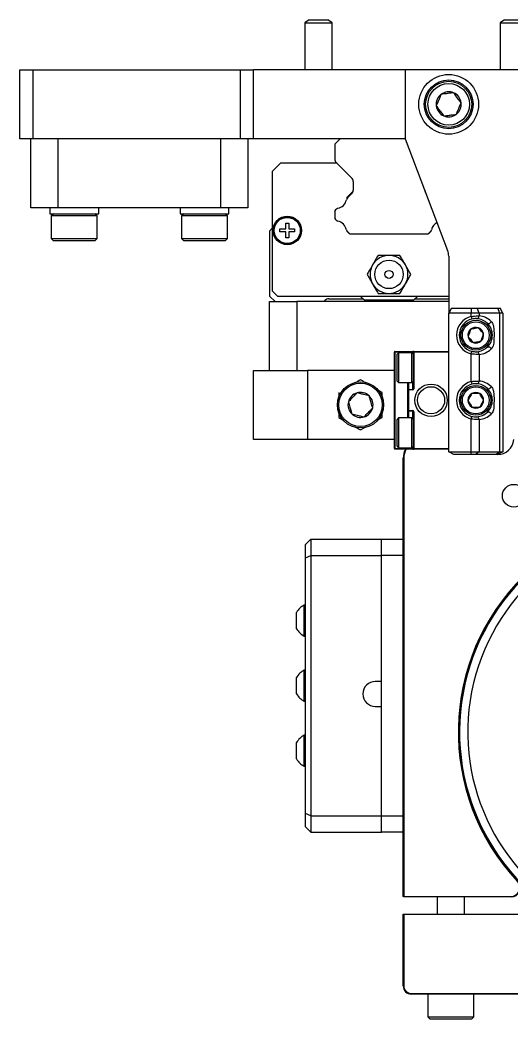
# Model space of a CAD drawing. Header units: millimetres. Extents: x 0 to 279, y 0 to 216.
# Drawn here: x 22.65 to 37.73, y 156.63 to 187.32 of the extents above; entities that cross this region are included whole.
import ezdxf

# ---------------------------------------------------------------- set-up
doc = ezdxf.new("R2010")
doc.units = ezdxf.units.MM

msp = doc.modelspace()

# ---------------------------------------------------------------- linework, layer by layer
at = {"color": 7, "linetype": 'Continuous', "lineweight": 25}
for p, q in [((31.526, 187.323), (31.397, 187.233)), ((31.397, 187.233), (31.397, 185.79)), ((31.397, 187.233), (32.231, 187.233)), ((31.526, 187.323), (32.102, 187.323)), ((32.231, 187.233), (32.102, 187.323)), ((32.231, 185.79), (32.231, 187.233)), ((37.526, 187.323), (37.397, 187.233)), ((37.397, 187.233), (37.397, 185.79)), ((37.397, 187.233), (38.231, 187.233)), ((37.526, 187.323), (38.102, 187.323)), ((22.647, 183.673), (22.647, 185.79)), ((22.647, 185.79), (23.037, 185.79)), ((23.037, 185.79), (23.037, 183.673)), ((23.037, 185.79), (29.424, 185.79)), ((29.424, 183.673), (29.424, 185.79)), ((29.424, 185.79), (29.814, 185.79)), ((34.481, 185.79), (29.814, 185.79)), ((29.814, 183.673), (29.814, 185.79)), ((34.481, 185.79), (34.481, 183.673)), ((40.45, 185.79), (34.481, 185.79)), ((23.037, 183.673), (22.647, 183.673)), ((22.981, 181.557), (22.981, 183.673)), ((29.424, 183.673), (23.037, 183.673)), ((23.814, 183.673), (23.814, 181.557)), ((28.814, 181.557), (28.814, 183.673)), ((29.814, 183.673), (29.424, 183.673)), ((29.647, 183.673), (29.647, 181.557)), ((34.481, 183.673), (29.814, 183.673)), ((32.481, 183.673), (32.314, 183.507)), ((34.481, 183.673), (35.781, 180.246)), ((32.314, 183.507), (32.314, 183.063)), ((30.647, 182.923), (30.397, 182.673)), ((32.385, 182.923), (30.647, 182.923)), ((32.363, 182.945), (32.832, 182.476)), ((30.397, 182.673), (30.397, 179.004)), ((32.881, 182.358), (32.881, 182.098)), ((32.697, 181.882), (32.876, 182.061)), ((35.085, 182.061), (35.097, 182.048)), ((32.697, 181.847), (32.697, 181.882)), ((32.832, 181.98), (32.709, 181.858)), ((23.814, 181.557), (22.981, 181.557)), ((23.564, 181.557), (23.564, 181.373)), ((28.814, 181.557), (23.814, 181.557)), ((25.064, 181.373), (25.064, 181.557)), ((27.564, 181.557), (27.564, 181.373)), ((29.647, 181.557), (28.814, 181.557)), ((29.064, 181.373), (29.064, 181.557)), ((32.314, 181.452), (32.32, 181.458)), ((32.314, 181.428), (32.314, 181.252)), ((32.366, 181.514), (32.338, 181.487)), ((23.564, 181.373), (23.691, 181.373)), ((23.676, 181.373), (23.606, 181.302)), ((23.606, 181.302), (23.606, 180.611)), ((25.022, 181.302), (23.606, 181.302)), ((23.691, 181.373), (25.064, 181.373)), ((25.022, 181.302), (24.951, 181.373)), ((25.022, 180.611), (25.022, 181.302)), ((27.564, 181.373), (27.695, 181.373)), ((27.676, 181.373), (27.606, 181.302)), ((27.606, 181.302), (27.606, 180.611)), ((29.022, 181.302), (27.606, 181.302)), ((27.695, 181.373), (29.064, 181.373)), ((29.022, 181.302), (28.951, 181.373)), ((29.022, 180.611), (29.022, 181.302)), ((32.32, 181.222), (32.314, 181.227)), ((32.338, 181.193), (32.366, 181.166)), ((30.397, 180.923), (30.314, 180.84)), ((30.314, 180.84), (30.314, 178.84)), ((32.697, 180.823), (32.697, 180.832)), ((32.764, 180.757), (32.697, 180.823)), ((32.709, 180.823), (32.775, 180.757)), ((35.187, 180.757), (35.253, 180.823)), ((35.264, 180.823), (35.197, 180.757)), ((35.264, 180.832), (35.264, 180.823)), ((23.606, 180.611), (23.676, 180.54)), ((23.606, 180.611), (25.022, 180.611)), ((24.951, 180.54), (23.676, 180.54)), ((24.951, 180.54), (25.022, 180.611)), ((27.606, 180.611), (27.676, 180.54)), ((27.606, 180.611), (29.022, 180.611)), ((28.951, 180.54), (27.676, 180.54)), ((28.951, 180.54), (29.022, 180.611)), ((32.775, 180.757), (32.764, 180.757)), ((32.775, 180.757), (35.187, 180.757)), ((35.197, 180.757), (35.187, 180.757)), ((35.814, 180.068), (35.814, 178.317)), ((30.397, 179.004), (30.561, 178.84)), ((30.314, 178.84), (30.481, 178.673)), ((30.314, 176.557), (30.314, 178.673)), ((30.314, 178.673), (31.147, 178.673)), ((30.561, 178.84), (35.814, 178.84)), ((31.147, 178.673), (31.147, 176.557)), ((35.814, 178.673), (31.147, 178.673)), ((31.981, 178.673), (32.014, 178.707)), ((32.133, 178.757), (33.162, 178.757)), ((33.097, 178.84), (33.214, 178.723)), ((33.214, 178.723), (34.747, 178.723)), ((33.281, 178.707), (33.314, 178.673)), ((34.647, 178.673), (34.681, 178.707)), ((34.747, 178.723), (34.864, 178.84)), ((34.8, 178.757), (35.814, 178.757)), ((35.897, 178.473), (35.814, 178.317)), ((35.897, 178.473), (36.509, 178.473)), ((36.509, 178.473), (36.509, 178.317)), ((36.509, 178.473), (36.686, 178.473)), ((36.745, 178.317), (36.686, 178.473)), ((36.686, 178.473), (37.324, 178.473)), ((37.383, 178.317), (37.324, 178.473)), ((37.324, 178.473), (37.397, 178.473)), ((37.481, 178.317), (37.397, 178.473)), ((36.509, 178.317), (35.814, 178.317)), ((35.814, 174.057), (35.814, 178.317)), ((36.745, 178.317), (36.509, 178.317)), ((36.509, 178.215), (36.509, 178.317)), ((36.509, 178.215), (36.529, 178.134)), ((36.745, 178.317), (36.745, 178.23)), ((37.383, 178.317), (36.745, 178.317)), ((37.383, 174.057), (37.383, 178.317)), ((37.481, 178.317), (37.383, 178.317)), ((37.481, 178.317), (37.481, 174.057)), ((34.147, 174.157), (34.147, 177.123)), ((34.147, 177.123), (34.164, 177.123)), ((34.164, 177.14), (34.164, 177.123)), ((34.164, 177.14), (34.714, 177.14)), ((34.164, 177.123), (34.164, 174.157)), ((34.714, 177.123), (34.164, 177.123)), ((34.276, 177.098), (34.231, 177.052)), ((34.685, 177.098), (34.276, 177.098)), ((34.276, 177.098), (34.276, 176.182)), ((34.731, 177.052), (34.685, 177.098)), ((34.685, 176.182), (34.685, 177.098)), ((34.714, 177.14), (34.714, 177.123)), ((34.747, 177.14), (34.714, 177.14)), ((34.731, 177.123), (34.714, 177.123)), ((34.747, 177.123), (34.731, 177.123)), ((34.731, 175.99), (34.731, 177.123)), ((34.747, 177.123), (34.747, 177.14)), ((34.747, 177.14), (35.814, 177.14)), ((34.747, 177.123), (34.747, 175.99)), ((35.814, 177.123), (34.747, 177.123)), ((36.509, 177.065), (36.529, 177.146)), ((34.231, 176.227), (34.231, 177.052)), ((36.509, 176.215), (36.509, 177.065)), ((36.745, 177.05), (36.745, 176.23)), ((29.814, 174.44), (29.814, 176.557)), ((29.814, 176.557), (31.481, 176.557)), ((31.481, 176.557), (31.481, 174.44)), ((34.147, 176.557), (31.481, 176.557)), ((34.231, 176.227), (34.276, 176.182)), ((34.276, 176.182), (34.685, 176.182)), ((34.564, 175.957), (34.564, 176.182)), ((34.685, 176.182), (34.731, 176.227)), ((36.509, 176.215), (36.529, 176.134)), ((32.439, 175.883), (32.439, 175.692)), ((33.772, 175.883), (33.63, 175.965)), ((33.772, 175.715), (33.772, 175.883)), ((34.564, 175.323), (34.564, 175.957)), ((34.564, 175.957), (34.581, 175.957)), ((34.581, 175.973), (34.581, 175.957)), ((34.581, 175.973), (34.714, 175.973)), ((34.581, 175.957), (34.581, 175.323)), ((34.714, 175.957), (34.581, 175.957)), ((34.714, 175.957), (34.714, 175.973)), ((34.747, 175.99), (34.731, 175.99)), ((34.564, 175.323), (34.581, 175.323)), ((34.564, 175.098), (34.564, 175.323)), ((34.581, 175.323), (34.714, 175.323)), ((34.581, 175.307), (34.581, 175.323)), ((34.714, 175.307), (34.581, 175.307)), ((34.714, 175.307), (34.714, 175.323)), ((34.731, 175.29), (34.747, 175.29)), ((34.731, 174.157), (34.731, 175.29)), ((34.747, 175.29), (34.747, 174.157)), ((32.439, 175.113), (32.567, 175.039)), ((33.621, 175.026), (33.772, 175.113)), ((34.276, 175.098), (34.231, 175.052)), ((34.231, 175.049), (34.231, 175.052)), ((34.231, 174.227), (34.231, 175.049)), ((34.685, 175.098), (34.276, 175.098)), ((34.276, 175.098), (34.276, 174.182)), ((34.731, 175.052), (34.685, 175.098)), ((34.685, 175.094), (34.685, 175.098)), ((34.685, 174.182), (34.685, 175.094)), ((36.509, 175.065), (36.529, 175.146)), ((36.509, 174.057), (36.509, 175.065)), ((36.745, 175.05), (36.745, 174.057)), ((33.106, 174.728), (33.264, 174.82)), ((31.481, 174.44), (29.814, 174.44)), ((34.147, 174.44), (31.481, 174.44)), ((34.147, 174.157), (34.164, 174.157)), ((34.164, 174.157), (34.714, 174.157)), ((34.164, 174.14), (34.164, 174.157)), ((34.714, 174.14), (34.164, 174.14)), ((34.231, 174.227), (34.276, 174.182)), ((34.276, 174.182), (34.685, 174.182)), ((34.685, 174.182), (34.731, 174.227)), ((34.714, 174.157), (34.731, 174.157)), ((34.714, 174.157), (34.714, 174.14)), ((34.714, 174.14), (34.747, 174.14)), ((34.731, 174.157), (34.747, 174.157)), ((34.747, 174.157), (35.814, 174.157)), ((34.747, 174.14), (34.747, 174.157)), ((35.814, 174.14), (34.747, 174.14)), ((35.814, 174.057), (36.509, 174.057)), ((35.971, 173.973), (35.814, 174.057)), ((36.509, 174.057), (36.745, 174.057)), ((36.509, 173.973), (36.509, 174.057)), ((36.745, 174.057), (36.634, 173.973)), ((36.745, 174.057), (37.383, 174.057)), ((37.383, 174.057), (37.272, 173.973)), ((37.481, 174.057), (37.324, 173.973)), ((37.383, 174.057), (37.481, 174.057)), ((34.435, 173.857), (34.418, 173.857)), ((34.418, 170.907), (34.418, 173.857)), ((34.435, 173.857), (34.435, 160.398)), ((36.509, 173.973), (35.971, 173.973)), ((36.634, 173.973), (36.509, 173.973)), ((37.272, 173.973), (36.634, 173.973)), ((37.324, 173.973), (37.272, 173.973)), ((31.418, 171.207), (31.585, 171.373)), ((31.585, 171.373), (31.585, 170.873)), ((31.585, 171.373), (33.751, 171.373)), ((33.751, 171.373), (34.418, 171.373)), ((33.751, 170.873), (33.751, 171.373)), ((31.418, 170.804), (31.418, 171.207)), ((31.418, 170.804), (31.585, 170.873)), ((31.418, 162.942), (31.418, 170.804)), ((31.585, 170.873), (31.585, 162.873)), ((31.585, 170.873), (33.751, 170.873)), ((34.418, 170.873), (33.751, 170.873)), ((33.751, 162.873), (33.751, 170.873)), ((33.751, 167.002), (33.751, 170.873)), ((34.418, 170.907), (34.418, 170.873)), ((34.418, 162.873), (34.418, 170.873)), ((31.143, 168.623), (31.143, 169.123)), ((31.418, 169.348), (31.377, 169.348)), ((31.377, 168.398), (31.377, 169.348)), ((31.377, 168.398), (31.418, 168.398)), ((31.418, 167.348), (31.377, 167.348)), ((31.377, 166.398), (31.377, 167.348)), ((31.143, 166.623), (31.143, 167.123)), ((33.751, 167.002), (33.56, 167.002)), ((31.377, 166.398), (31.418, 166.398)), ((33.56, 166.236), (33.751, 166.236)), ((33.751, 162.873), (33.751, 166.236)), ((31.143, 164.623), (31.143, 165.123)), ((31.418, 165.348), (31.377, 165.348)), ((31.377, 164.398), (31.377, 165.348)), ((31.377, 164.398), (31.418, 164.398)), ((31.585, 162.873), (31.418, 162.942)), ((31.418, 162.54), (31.418, 162.942)), ((31.585, 162.873), (33.751, 162.873)), ((31.585, 162.873), (31.585, 162.373)), ((33.751, 162.873), (34.418, 162.873)), ((33.751, 162.373), (33.751, 162.873)), ((34.418, 162.873), (34.418, 162.84)), ((34.418, 160.398), (34.418, 162.84)), ((31.585, 162.373), (31.418, 162.54)), ((31.585, 162.373), (33.751, 162.373)), ((34.418, 162.373), (33.751, 162.373)), ((34.435, 160.398), (34.418, 160.398)), ((34.435, 160.382), (34.418, 160.398)), ((34.435, 160.398), (37.728, 160.398)), ((34.435, 160.382), (34.435, 160.398)), ((37.728, 160.382), (34.435, 160.382)), ((35.464, 160.382), (35.464, 159.857)), ((36.297, 159.857), (36.297, 160.382)), ((37.728, 160.382), (37.728, 160.398)), ((34.418, 159.857), (34.435, 159.84)), ((34.418, 159.857), (39.152, 159.857)), ((34.418, 157.648), (34.418, 159.857)), ((34.435, 159.84), (34.435, 157.648)), ((39.147, 159.84), (34.435, 159.84)), ((34.418, 157.648), (34.435, 157.648)), ((34.668, 157.415), (50.96, 157.415)), ((34.668, 157.398), (34.668, 157.415)), ((50.96, 157.398), (34.668, 157.398)), ((35.176, 157.398), (35.172, 157.394)), ((35.172, 157.394), (35.172, 156.702)), ((36.589, 157.394), (35.172, 157.394)), ((36.589, 157.394), (36.585, 157.398)), ((36.589, 156.702), (36.589, 157.394)), ((35.172, 156.702), (35.243, 156.632)), ((35.172, 156.702), (36.589, 156.702)), ((36.518, 156.632), (35.243, 156.632)), ((36.518, 156.632), (36.589, 156.702))]:
    msp.add_line(p, q, dxfattribs=at)
at = {"color": 8, "linetype": 'Continuous', "lineweight": 25}
for p, q in [((34.714, 177.069), (34.714, 177.123)), ((34.581, 176.182), (34.581, 175.973)), ((34.714, 175.973), (34.714, 176.211)), ((34.581, 175.307), (34.581, 175.098)), ((34.714, 175.069), (34.714, 175.307)), ((34.714, 174.157), (34.714, 174.211))]:
    msp.add_line(p, q, dxfattribs=at)
at = {"color": 7, "linetype": 'Continuous', "lineweight": 25, "flags": 128}
for points in [[(33.162, 178.757), (33.178, 178.756), (33.182, 178.755)], [(33.262, 178.723), (33.268, 178.718), (33.281, 178.707)], [(34.681, 178.707), (34.693, 178.718), (34.7, 178.723)], [(34.779, 178.755), (34.783, 178.756), (34.8, 178.757)], [(37.004, 178.002), (37.015, 177.995), (37.029, 177.993), (37.046, 177.995), (37.063, 178.002), (37.081, 178.013), (37.097, 178.027), (37.111, 178.044), (37.122, 178.061)], [(37.004, 177.278), (37.015, 177.285), (37.029, 177.287), (37.046, 177.285), (37.063, 177.278), (37.081, 177.267), (37.097, 177.253), (37.111, 177.236), (37.122, 177.219)], [(37.004, 176.002), (37.015, 175.995), (37.029, 175.993), (37.046, 175.995), (37.063, 176.002), (37.081, 176.013), (37.097, 176.027), (37.111, 176.044), (37.122, 176.061)], [(37.004, 175.278), (37.015, 175.285), (37.029, 175.287), (37.046, 175.285), (37.063, 175.278), (37.081, 175.267), (37.097, 175.253), (37.111, 175.236), (37.122, 175.219)]]:
    msp.add_lwpolyline(points, dxfattribs=at)
at = {"color": 7, "linetype": 'Continuous', "lineweight": 25}
for centre, radius in [((35.814, 184.732), 0.917), ((35.814, 184.732), 0.75), ((35.814, 184.732), 0.708), ((35.814, 184.732), 0.638), ((30.856, 180.857), 0.438), ((30.856, 180.857), 0.417), ((30.856, 180.857), 0.401), ((33.981, 179.507), 0.437), ((33.981, 179.507), 0.124), ((36.647, 177.64), 0.458), ((36.647, 177.64), 0.413), ((33.106, 175.498), 0.708), ((33.106, 175.498), 0.666), ((35.272, 175.64), 0.5), ((35.272, 175.64), 0.417), ((36.647, 175.64), 0.458), ((36.647, 175.64), 0.413), ((37.814, 172.707), 0.35)]:
    msp.add_circle(centre, radius, dxfattribs=at)
for centre, radius, start, end in [((35.814, 184.732), 0.385, 66.8699, 126.8699), ((35.814, 184.732), 0.385, 6.8699, 66.8699), ((35.814, 184.732), 0.385, 126.8699, 186.8699), ((35.814, 184.732), 0.385, 306.8699, 6.8699), ((35.814, 184.732), 0.385, 186.8699, 246.8699), ((35.814, 184.732), 0.385, 246.8699, 306.8699), ((32.481, 183.063), 0.167, 180, 225), ((32.714, 182.358), 0.167, 0, 45), ((32.714, 182.098), 0.167, 315, 0), ((35.247, 182.098), 0.167, 182.1674, 219.3968), ((32.346, 181.864), 0.333, 280.9185, 349.0815), ((32.755, 181.788), 0.0833, 123.674, 171.0244), ((32.397, 181.428), 0.0833, 135, 180), ((32.424, 181.455), 0.0833, 100.9185, 134.9995), ((32.397, 181.252), 0.0833, 180, 225), ((32.426, 181.223), 0.0833, 223.0831, 258.8208), ((32.346, 180.814), 0.333, 11.1907, 78.8208), ((35.616, 180.814), 0.333, 118.8241, 168.8093), ((32.755, 180.892), 0.0833, 189.2634, 236.2413), ((35.206, 180.892), 0.0833, 303.7587, 350.7366), ((35.314, 180.068), 0.5, 0, 20.7821), ((33.981, 179.507), 0.583, 90, 150), ((33.981, 179.507), 0.583, 30, 90), ((33.981, 179.507), 0.583, 150, 210), ((33.981, 179.507), 0.583, 330, 30), ((33.981, 179.507), 0.583, 210, 270), ((33.981, 179.507), 0.583, 270, 330), ((32.133, 178.59), 0.167, 90, 135.573), ((36.647, 177.64), 0.592, 103.495, 256.505), ((36.647, 177.64), 0.508, 103.495, 256.505), ((36.67, 178.222), 0.0757, 278.2253, 6.2818), ((36.647, 177.64), 0.508, 45.3943, 86.2492), ((36.706, 177.64), 0.592, 45.3943, 86.2492), ((36.647, 177.64), 0.241, 131.3127, 191.3127), ((36.647, 177.64), 0.241, 71.3127, 131.3127), ((36.647, 177.64), 0.241, 11.3127, 71.3127), ((36.647, 177.64), 0.508, 314.6057, 45.3943), ((36.647, 177.64), 0.241, 191.3127, 251.3127), ((36.647, 177.64), 0.241, 251.3127, 311.3127), ((36.647, 177.64), 0.241, 311.3127, 11.3127), ((34.164, 177.123), 0.0167, 90, 180), ((34.747, 177.123), 0.0167, 90, 180), ((36.647, 177.64), 0.508, 273.7508, 314.6057), ((36.67, 177.058), 0.0757, 353.7182, 81.7747), ((36.706, 177.64), 0.592, 273.7508, 314.6057), ((36.647, 175.64), 0.592, 103.495, 256.505), ((36.67, 176.222), 0.0757, 278.2253, 6.2818), ((36.706, 175.64), 0.592, 45.3943, 86.2492), ((33.106, 175.498), 0.385, 106.2754, 166.2754), ((33.106, 175.498), 0.385, 46.2754, 106.2754), ((34.581, 175.957), 0.0167, 90, 180), ((34.714, 175.99), 0.0333, 270, 0), ((34.714, 175.99), 0.0167, 270, 0), ((36.647, 175.64), 0.508, 103.495, 256.505), ((36.647, 175.64), 0.241, 60.45, 120.45), ((36.647, 175.64), 0.508, 45.3943, 86.2492), ((36.647, 175.64), 0.508, 314.6057, 45.3943), ((33.106, 175.498), 0.385, 166.2754, 226.2754), ((33.106, 175.498), 0.385, 346.2754, 46.2754), ((36.647, 175.64), 0.241, 120.45, 180.45), ((36.647, 175.64), 0.241, 180.45, 240.45), ((36.647, 175.64), 0.241, 0.45, 60.45), ((36.647, 175.64), 0.241, 300.45, 0.45), ((33.106, 175.498), 0.385, 286.2754, 346.2754), ((34.581, 175.323), 0.0167, 180, 270), ((34.714, 175.29), 0.0333, 0, 90), ((34.714, 175.29), 0.0167, 0, 90), ((36.647, 175.64), 0.241, 240.45, 300.45), ((36.647, 175.64), 0.508, 273.7508, 314.6057), ((33.106, 175.498), 0.385, 226.2754, 286.2754), ((36.67, 175.058), 0.0757, 353.7182, 81.7747), ((36.706, 175.64), 0.592, 273.7508, 314.6057), ((37.317, 174.473), 0.5, 270, 355.2198), ((34.164, 174.157), 0.0167, 180, 270), ((35.001, 173.857), 0.583, 150.9407, 180), ((35.001, 173.857), 0.567, 150, 180), ((34.747, 174.157), 0.0167, 180, 270), ((42.814, 165.452), 6.704, 316.782, 223.218), ((42.814, 165.452), 6.687, 316.782, 223.218), ((42.814, 165.452), 6.668, 295.6657, 244.4136), ((42.814, 165.452), 6.667, 90, 244.496), ((31.609, 168.873), 0.529, 116.0373, 151.7773), ((31.609, 168.873), 0.529, 208.2227, 243.9627), ((31.609, 166.873), 0.529, 116.0373, 151.7773), ((33.56, 166.619), 0.383, 90, 270), ((31.609, 166.873), 0.529, 208.2227, 243.9627), ((31.609, 164.873), 0.529, 116.0373, 151.7773), ((31.609, 164.873), 0.529, 208.2227, 243.9627), ((37.728, 160.673), 0.292, 270, 43.218), ((37.728, 160.673), 0.275, 270, 43.218), ((34.668, 157.648), 0.25, 180, 270), ((34.668, 157.648), 0.233, 180, 270)]:
    msp.add_arc(centre, radius, start, end, dxfattribs=at)
at = {"color": 8, "linetype": 'Continuous', "lineweight": 25}
msp.add_arc((42.814, 165.452), 6.417, 90, 242.8941, dxfattribs=at)
at = {"color": 7, "linetype": 'Continuous', "lineweight": 25}
for points, knots in [([(35.965, 185.086), (35.939, 185.082), (35.886, 185.076), (35.787, 185.064), (35.681, 185.051), (35.613, 185.043), (35.583, 185.04)], [0, 0, 0, 0, 0.216453, 0.440306, 0.751896, 1, 1, 1, 1]), ([(36.196, 184.778), (36.183, 184.795), (36.146, 184.844), (36.078, 184.935), (36.012, 185.023), (35.976, 185.07), (35.965, 185.086)], [0, 0, 0, 0, 0.180942, 0.506293, 0.843975, 1, 1, 1, 1]), ([(35.583, 185.04), (35.561, 184.989), (35.524, 184.902), (35.471, 184.776), (35.444, 184.713), (35.432, 184.686)], [0, 0, 0, 0, 0.439122, 0.751371, 1, 1, 1, 1]), ([(36.045, 184.424), (36.055, 184.448), (36.076, 184.497), (36.115, 184.589), (36.157, 184.687), (36.184, 184.75), (36.196, 184.778)], [0, 0, 0, 0, 0.216453, 0.440306, 0.751896, 1, 1, 1, 1]), ([(35.432, 184.686), (35.443, 184.67), (35.479, 184.623), (35.545, 184.535), (35.613, 184.444), (35.65, 184.395), (35.663, 184.378)], [0, 0, 0, 0, 0.156025, 0.493707, 0.819058, 1, 1, 1, 1]), ([(35.663, 184.378), (35.689, 184.381), (35.742, 184.387), (35.841, 184.399), (35.947, 184.412), (36.015, 184.42), (36.045, 184.424)], [0, 0, 0, 0, 0.216453, 0.440306, 0.751896, 1, 1, 1, 1]), ([(30.809, 181.082), (30.824, 181.082), (30.856, 181.082), (30.887, 181.082), (30.902, 181.082)], [0, 0, 0, 0, 0.497807, 1, 1, 1, 1]), ([(30.809, 180.903), (30.809, 180.921), (30.809, 180.958), (30.809, 181.006), (30.809, 181.047), (30.809, 181.07), (30.809, 181.082)], [0, 0, 0, 0, 0.296243, 0.595532, 0.79729, 1, 1, 1, 1]), ([(30.902, 181.082), (30.902, 181.053), (30.902, 180.996), (30.902, 180.934), (30.902, 180.903)], [0, 0, 0, 0, 0.49277, 1, 1, 1, 1]), ([(30.631, 180.81), (30.631, 180.818), (30.631, 180.833), (30.631, 180.857), (30.631, 180.88), (30.631, 180.896), (30.631, 180.903)], [0, 0, 0, 0, 0.249726, 0.5, 0.749726, 1, 1, 1, 1]), ([(30.631, 180.903), (30.659, 180.903), (30.716, 180.903), (30.778, 180.903), (30.809, 180.903)], [0, 0, 0, 0, 0.49277, 1, 1, 1, 1]), ([(30.809, 180.81), (30.791, 180.81), (30.754, 180.81), (30.706, 180.81), (30.665, 180.81), (30.642, 180.81), (30.631, 180.81)], [0, 0, 0, 0, 0.296243, 0.595532, 0.79729, 1, 1, 1, 1]), ([(30.809, 180.632), (30.809, 180.66), (30.809, 180.717), (30.809, 180.779), (30.809, 180.81)], [0, 0, 0, 0, 0.49277, 1, 1, 1, 1]), ([(30.902, 180.903), (30.92, 180.903), (30.957, 180.903), (31.005, 180.903), (31.046, 180.903), (31.069, 180.903), (31.081, 180.903)], [0, 0, 0, 0, 0.296243, 0.595532, 0.79729, 1, 1, 1, 1]), ([(30.902, 180.81), (30.902, 180.792), (30.902, 180.755), (30.902, 180.707), (30.902, 180.666), (30.902, 180.643), (30.902, 180.632)], [0, 0, 0, 0, 0.296243, 0.595532, 0.79729, 1, 1, 1, 1]), ([(31.081, 180.81), (31.052, 180.81), (30.995, 180.81), (30.933, 180.81), (30.902, 180.81)], [0, 0, 0, 0, 0.49277, 1, 1, 1, 1]), ([(31.081, 180.903), (31.081, 180.896), (31.081, 180.88), (31.081, 180.857), (31.081, 180.833), (31.081, 180.818), (31.081, 180.81)], [0, 0, 0, 0, 0.249726, 0.5, 0.749726, 1, 1, 1, 1]), ([(30.902, 180.632), (30.887, 180.632), (30.856, 180.632), (30.825, 180.632), (30.809, 180.632)], [0, 0, 0, 0, 0.497807, 1, 1, 1, 1]), ([(33.644, 180.09), (33.601, 180.016), (33.545, 179.919), (33.488, 179.821), (33.475, 179.798)], [0, 0, 0, 0, 0.772574, 1, 1, 1, 1]), ([(33.981, 180.09), (33.973, 180.09), (33.912, 180.09), (33.798, 180.09), (33.696, 180.09), (33.644, 180.09)], [0, 0, 0, 0, 0.070036, 0.530757, 1, 1, 1, 1]), ([(34.317, 180.09), (34.263, 180.09), (34.152, 180.09), (34.038, 180.09), (33.981, 180.09)], [0, 0, 0, 0, 0.495458, 1, 1, 1, 1]), ([(34.486, 179.798), (34.482, 179.805), (34.452, 179.858), (34.395, 179.956), (34.343, 180.045), (34.317, 180.09)], [0, 0, 0, 0, 0.070036, 0.530757, 1, 1, 1, 1]), ([(33.475, 179.798), (33.43, 179.72), (33.373, 179.621), (33.318, 179.526), (33.307, 179.507)], [0, 0, 0, 0, 0.794635, 1, 1, 1, 1]), ([(34.654, 179.507), (34.627, 179.554), (34.572, 179.65), (34.515, 179.748), (34.486, 179.798)], [0, 0, 0, 0, 0.495458, 1, 1, 1, 1]), ([(33.307, 179.507), (33.334, 179.459), (33.39, 179.364), (33.447, 179.265), (33.475, 179.215)], [0, 0, 0, 0, 0.495458, 1, 1, 1, 1]), ([(34.486, 179.215), (34.499, 179.237), (34.556, 179.336), (34.611, 179.432), (34.654, 179.507)], [0, 0, 0, 0, 0.227426, 1, 1, 1, 1]), ([(33.475, 179.215), (33.479, 179.208), (33.51, 179.156), (33.567, 179.057), (33.618, 178.968), (33.644, 178.923)], [0, 0, 0, 0, 0.070036, 0.530757, 1, 1, 1, 1]), ([(34.317, 178.923), (34.329, 178.943), (34.384, 179.038), (34.441, 179.136), (34.486, 179.215)], [0, 0, 0, 0, 0.205365, 1, 1, 1, 1]), ([(33.644, 178.923), (33.699, 178.923), (33.809, 178.923), (33.923, 178.923), (33.981, 178.923)], [0, 0, 0, 0, 0.495458, 1, 1, 1, 1]), ([(33.981, 178.923), (33.989, 178.923), (34.049, 178.923), (34.163, 178.923), (34.266, 178.923), (34.317, 178.923)], [0, 0, 0, 0, 0.070036, 0.530757, 1, 1, 1, 1]), ([(36.509, 178.215), (36.544, 178.22), (36.613, 178.231), (36.693, 178.232), (36.732, 178.231), (36.745, 178.23)], [0, 0, 0, 0, 0.399824, 0.802055, 1, 1, 1, 1]), ([(36.681, 178.147), (36.672, 178.148), (36.648, 178.149), (36.597, 178.148), (36.551, 178.139), (36.529, 178.134)], [0, 0, 0, 0, 0.205502, 0.608966, 1, 1, 1, 1]), ([(37.122, 178.061), (37.122, 178.061), (37.135, 178.048), (37.163, 178.006), (37.197, 177.907), (37.208, 177.749), (37.205, 177.558), (37.202, 177.391), (37.167, 177.285), (37.143, 177.241), (37.126, 177.223), (37.122, 177.219)], [0, 0, 0, 0, 0.001408, 0.07521, 0.186182, 0.361053, 0.590913, 0.822845, 0.899436, 0.976352, 1, 1, 1, 1]), ([(36.489, 177.821), (36.484, 177.808), (36.472, 177.771), (36.449, 177.704), (36.427, 177.639), (36.415, 177.604), (36.411, 177.593)], [0, 0, 0, 0, 0.180942, 0.506293, 0.843975, 1, 1, 1, 1]), ([(36.724, 177.868), (36.691, 177.861), (36.633, 177.85), (36.549, 177.833), (36.507, 177.824), (36.489, 177.821)], [0, 0, 0, 0, 0.439112, 0.751363, 1, 1, 1, 1]), ([(36.883, 177.687), (36.872, 177.7), (36.85, 177.725), (36.809, 177.771), (36.765, 177.822), (36.737, 177.854), (36.724, 177.868)], [0, 0, 0, 0, 0.2164478, 0.4402952, 0.7518878, 1, 1, 1, 1]), ([(36.411, 177.593), (36.434, 177.567), (36.473, 177.523), (36.53, 177.458), (36.558, 177.426), (36.57, 177.412)], [0, 0, 0, 0, 0.439112, 0.751363, 1, 1, 1, 1]), ([(36.57, 177.412), (36.586, 177.415), (36.619, 177.422), (36.68, 177.434), (36.746, 177.447), (36.788, 177.456), (36.806, 177.459)], [0, 0, 0, 0, 0.216448, 0.440295, 0.751888, 1, 1, 1, 1]), ([(36.806, 177.459), (36.81, 177.47), (36.822, 177.506), (36.844, 177.571), (36.867, 177.638), (36.879, 177.674), (36.883, 177.687)], [0, 0, 0, 0, 0.156025, 0.493707, 0.819058, 1, 1, 1, 1]), ([(36.529, 177.146), (36.539, 177.143), (36.572, 177.136), (36.629, 177.131), (36.663, 177.132), (36.681, 177.133)], [0, 0, 0, 0, 0.179334, 0.581334, 1, 1, 1, 1]), ([(36.745, 177.05), (36.717, 177.049), (36.662, 177.047), (36.576, 177.054), (36.525, 177.062), (36.509, 177.065)], [0, 0, 0, 0, 0.40851, 0.816547, 1, 1, 1, 1]), ([(33.106, 176.268), (33.052, 176.237), (32.998, 176.206), (32.941, 176.173), (32.941, 176.173)], [0, 0, 0, 0, 0.992028, 1, 1, 1, 1]), ([(33.269, 176.174), (33.266, 176.175), (33.211, 176.207), (33.157, 176.239), (33.106, 176.268)], [0, 0, 0, 0, 0.054805, 1, 1, 1, 1]), ([(36.509, 176.215), (36.544, 176.22), (36.613, 176.231), (36.693, 176.232), (36.732, 176.231), (36.745, 176.23)], [0, 0, 0, 0, 0.399824, 0.802055, 1, 1, 1, 1]), ([(32.998, 175.868), (32.985, 175.854), (32.943, 175.811), (32.868, 175.732), (32.789, 175.65), (32.747, 175.605), (32.732, 175.59)], [0, 0, 0, 0, 0.156025, 0.493707, 0.819058, 1, 1, 1, 1]), ([(33.372, 175.776), (33.346, 175.783), (33.294, 175.795), (33.197, 175.819), (33.094, 175.844), (33.027, 175.861), (32.998, 175.868)], [0, 0, 0, 0, 0.216453, 0.440306, 0.751896, 1, 1, 1, 1]), ([(36.681, 176.147), (36.672, 176.148), (36.648, 176.149), (36.597, 176.148), (36.551, 176.139), (36.529, 176.134)], [0, 0, 0, 0, 0.205502, 0.608966, 1, 1, 1, 1]), ([(37.122, 176.061), (37.122, 176.061), (37.135, 176.048), (37.163, 176.006), (37.197, 175.907), (37.208, 175.749), (37.205, 175.558), (37.202, 175.391), (37.167, 175.285), (37.143, 175.241), (37.126, 175.223), (37.122, 175.219)], [0, 0, 0, 0, 0.001408, 0.07521, 0.186182, 0.361053, 0.590913, 0.822845, 0.899436, 0.976352, 1, 1, 1, 1]), ([(32.732, 175.59), (32.739, 175.564), (32.754, 175.513), (32.782, 175.417), (32.812, 175.315), (32.831, 175.249), (32.84, 175.22)], [0, 0, 0, 0, 0.216453, 0.440306, 0.751896, 1, 1, 1, 1]), ([(33.48, 175.407), (33.472, 175.432), (33.457, 175.484), (33.429, 175.579), (33.399, 175.682), (33.38, 175.747), (33.372, 175.776)], [0, 0, 0, 0, 0.2164527, 0.4403056, 0.751896, 1, 1, 1, 1]), ([(36.525, 175.847), (36.519, 175.835), (36.5, 175.802), (36.465, 175.74), (36.431, 175.681), (36.413, 175.648), (36.407, 175.638)], [0, 0, 0, 0, 0.1809422, 0.5062926, 0.8439745, 1, 1, 1, 1]), ([(36.407, 175.638), (36.424, 175.608), (36.454, 175.558), (36.497, 175.484), (36.519, 175.447), (36.529, 175.431)], [0, 0, 0, 0, 0.439112, 0.751363, 1, 1, 1, 1]), ([(36.766, 175.849), (36.732, 175.849), (36.673, 175.848), (36.587, 175.848), (36.544, 175.847), (36.525, 175.847)], [0, 0, 0, 0, 0.439112, 0.751363, 1, 1, 1, 1]), ([(36.888, 175.642), (36.88, 175.656), (36.863, 175.685), (36.831, 175.739), (36.797, 175.796), (36.776, 175.833), (36.766, 175.849)], [0, 0, 0, 0, 0.216448, 0.440295, 0.751888, 1, 1, 1, 1]), ([(36.769, 175.433), (36.775, 175.443), (36.793, 175.475), (36.827, 175.535), (36.862, 175.597), (36.881, 175.63), (36.888, 175.642)], [0, 0, 0, 0, 0.156025, 0.493707, 0.819058, 1, 1, 1, 1]), ([(32.439, 175.268), (32.439, 175.245), (32.439, 175.193), (32.439, 175.142), (32.439, 175.113)], [0, 0, 0, 0, 0.441266, 1, 1, 1, 1]), ([(33.214, 175.129), (33.229, 175.145), (33.271, 175.189), (33.349, 175.271), (33.425, 175.35), (33.467, 175.393), (33.48, 175.407)], [0, 0, 0, 0, 0.180942, 0.506293, 0.843975, 1, 1, 1, 1]), ([(33.772, 175.113), (33.772, 175.142), (33.772, 175.203), (33.772, 175.266), (33.772, 175.3)], [0, 0, 0, 0, 0.463149, 1, 1, 1, 1]), ([(36.529, 175.431), (36.545, 175.431), (36.579, 175.431), (36.641, 175.432), (36.708, 175.432), (36.75, 175.432), (36.769, 175.433)], [0, 0, 0, 0, 0.216448, 0.440295, 0.751888, 1, 1, 1, 1]), ([(32.84, 175.22), (32.865, 175.214), (32.917, 175.201), (33.014, 175.178), (33.118, 175.152), (33.184, 175.136), (33.214, 175.129)], [0, 0, 0, 0, 0.216453, 0.440306, 0.751896, 1, 1, 1, 1]), ([(36.745, 175.05), (36.717, 175.049), (36.662, 175.047), (36.576, 175.054), (36.525, 175.062), (36.509, 175.065)], [0, 0, 0, 0, 0.40851, 0.816547, 1, 1, 1, 1]), ([(36.529, 175.146), (36.539, 175.143), (36.572, 175.136), (36.629, 175.131), (36.663, 175.132), (36.681, 175.133)], [0, 0, 0, 0, 0.179334, 0.581334, 1, 1, 1, 1]), ([(32.94, 174.824), (32.944, 174.822), (33, 174.789), (33.055, 174.758), (33.106, 174.728)], [0, 0, 0, 0, 0.064602, 1, 1, 1, 1])]:
    msp.add_open_spline(points, degree=3, knots=knots, dxfattribs=at)

doc.saveas('drawing.dxf')
